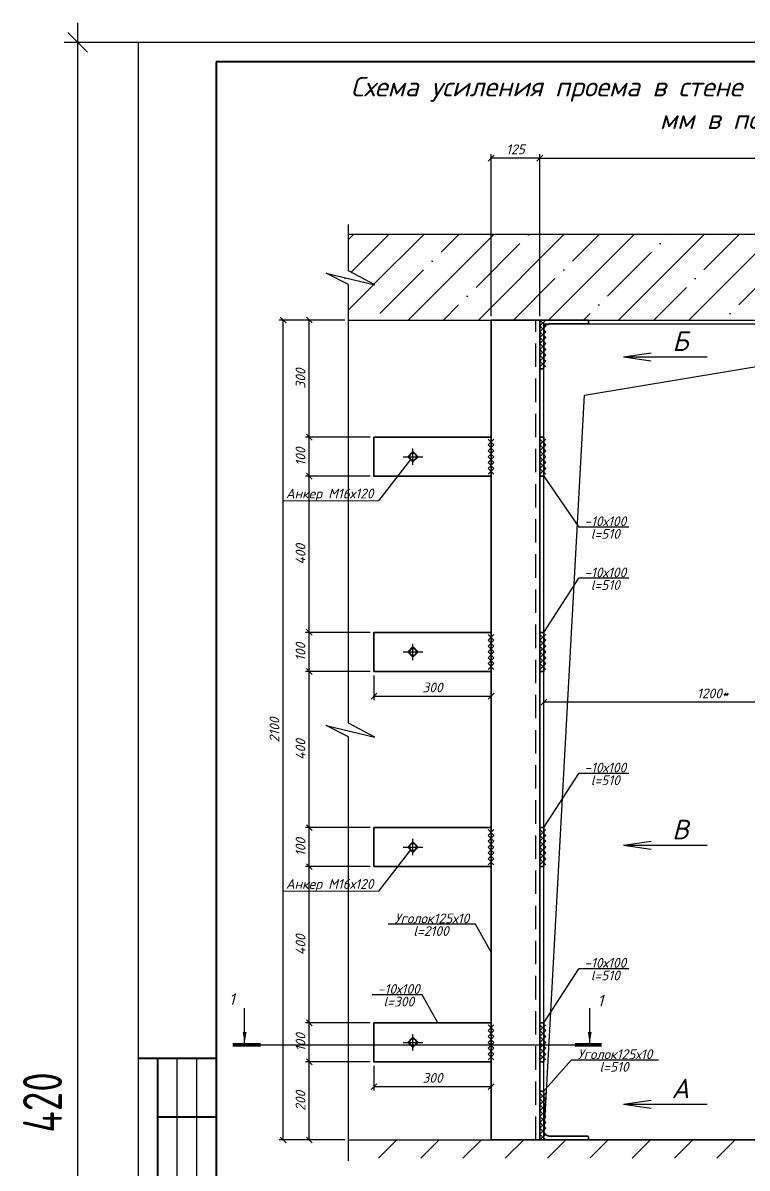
# Model space of a CAD drawing. Header units: millimetres. Extents: x 10124 to 8132345, y -95635 to 1386204.
# Drawn here: x 101139 to 102994, y 27177 to 30110 of the extents above; entities that cross this region are included whole.
import ezdxf
from ezdxf.enums import TextEntityAlignment as Align

# ---------------------------------------------------------------- set-up
doc = ezdxf.new("R2010")
doc.units = ezdxf.units.MM
doc.linetypes.add('Пунктир 2мм', pattern=[3, 2, -1])
doc.layers.get('DEFPOINTS').update_dxf_attribs({"color": 1})
for name, color, linetype, lineweight in [('013', 7, 'Continuous', 13), ('030', 7, 'Continuous', 30), ('Размер', 140, 'Continuous', 13), ('Разрезы', 54, 'Continuous', 20)]:
    doc.layers.add(name, color=color, linetype=linetype, lineweight=lineweight)
doc.styles.add('10', font='isocpeui.ttf', dxfattribs={"height": 25})
doc.styles.add('100', font='isocpeui.ttf', dxfattribs={"height": 250})
doc.styles.add('GOST', font='isocpeur.TTF')
doc.styles.add('БДА100', font='romand.shx', dxfattribs={"width": 0.7})
doc.dimstyles.new('10', dxfattribs={"dimtxt": 37.5, "dimasz": 15, "dimexe": 10, "dimexo": 10, "dimgap": 10, "dimtad": 1, "dimtxsty": '10', "dimblk": 'OBLIQUE', "dimcen": 2.5, "dimadec": 0, "dimazin": 0, "dimtfac": 1, "dimtmove": 0, "dimatfit": 3, "dimfxl": 1, "dimlwd": 15, "dimlwe": 15, "dimarcsym": 0})
doc.dimstyles.new('БДА1', dxfattribs={"dimtxt": 2, "dimasz": 1, "dimexe": 0.7, "dimexo": 0, "dimgap": 0.8, "dimtad": 1, "dimdec": 0, "dimrnd": 1, "dimzin": 0, "dimdsep": 46, "dimtxsty": 'БДА100', "dimblk": 'OBLIQUE', "dimcen": 2, "dimdle": 1, "dimadec": 0, "dimazin": 0, "dimtfac": 1, "dimtdec": 0, "dimtmove": 1, "dimatfit": 3, "dimldrblk": 'NONE', "dimfxl": 0.7, "dimtolj": 1, "dimtzin": 0, "dimlwd": -1, "dimlwe": -1, "dimarcsym": 0})

# ---------------------------------------------------------------- blocks, each defined once
blk = doc.blocks.new('_OBLIQUE')
at = {"color": 0, "linetype": 'ByBlock'}
blk.add_line((-0.5, -0.5), (0.5, 0.5), dxfattribs=at)
blk = doc.blocks.new('*D18')
at = {"layer": 'DEFPOINTS', "color": 0, "transparency": 16777216}
for p, q in [((-15.52, -5), (-15.52, 425)), ((0, 420), (-19.02, 420)), ((0, 0), (-19.02, 0))]:
    blk.add_line(p, q, dxfattribs=at)
for p in [(-15.52, 420), (0, 420), (0, 0)]:
    blk.add_point(p, dxfattribs=at)
at = {"layer": 'DEFPOINTS', "color": 0, "transparency": 16777216, "xscale": 5, "yscale": 5, "zscale": 5}
for p, rotation in [((-15.52, 420), 90), ((-15.52, 0), 270)]:
    blk.add_blockref('_OBLIQUE', p, dxfattribs=dict(at, rotation=rotation))
at = {"layer": 'DEFPOINTS', "color": 0, "lineweight": 0, "transparency": 16777216, "insert": (-24.52, 148.5), "char_height": 10, "attachment_point": 5, "rotation": 90, "style": 'БДА100'}
blk.add_mtext('\\A1;420', dxfattribs=at)
blk = doc.blocks.new('_None')
blk = doc.blocks.new('*D159')
at = {"color": 0, "lineweight": 15, "ltscale": 100, "transparency": 16777216}
for p, q in [((101963.2, 29349.1), (101795.7, 29349.1)), ((101805.7, 27249.1), (101805.7, 29349.1)), ((101963.2, 27249.1), (101795.7, 27249.1))]:
    blk.add_line(p, q, dxfattribs=at)
at = {"layer": 'DEFPOINTS', "color": 0, "ltscale": 100, "transparency": 16777216}
for p in [(101805.7, 29349.1), (101973.2, 29349.1), (101973.2, 27249.1)]:
    blk.add_point(p, dxfattribs=at)
at = {"color": 0, "lineweight": 15, "ltscale": 100, "transparency": 16777216, "xscale": 15, "yscale": 15, "zscale": 15}
for p, rotation in [((101805.7, 29349.1), 90), ((101805.7, 27249.1), 270)]:
    blk.add_blockref('_OBLIQUE', p, dxfattribs=dict(at, rotation=rotation))
at = {"color": 0, "ltscale": 100, "transparency": 16777216, "insert": (101783.2, 28299.1), "char_height": 25, "attachment_point": 5, "rotation": 90, "style": '10'}
blk.add_mtext('2100', dxfattribs=at)
blk = doc.blocks.new('*D158')
at = {"color": 0, "lineweight": 15, "ltscale": 100, "transparency": 16777216}
for p, q in [((102463.2, 29359.1), (102463.2, 29773.9)), ((103683.2, 29359.1), (103683.2, 29773.9)), ((102463.2, 29763.9), (103683.2, 29763.9))]:
    blk.add_line(p, q, dxfattribs=at)
at = {"layer": 'DEFPOINTS', "color": 0, "ltscale": 100, "transparency": 16777216}
for p in [(103683.2, 29763.9), (102463.2, 29349.1), (103683.2, 29349.1)]:
    blk.add_point(p, dxfattribs=at)
at = {"color": 0, "lineweight": 15, "ltscale": 100, "transparency": 16777216, "xscale": 15, "yscale": 15, "zscale": 15, "rotation": 180}
blk.add_blockref('_OBLIQUE', (102463.2, 29763.9), dxfattribs=at)
at = {"color": 0, "lineweight": 15, "ltscale": 100, "transparency": 16777216, "xscale": 15, "yscale": 15, "zscale": 15}
blk.add_blockref('_OBLIQUE', (103683.2, 29763.9), dxfattribs=at)
at = {"color": 0, "ltscale": 100, "transparency": 16777216, "insert": (103073.2, 29786.4), "char_height": 25, "attachment_point": 5, "style": '10'}
blk.add_mtext('1220', dxfattribs=at)
blk = doc.blocks.new('*D160')
at = {"color": 0, "lineweight": 15, "ltscale": 100, "transparency": 16777216}
for p, q in [((102338.2, 29359.1), (102338.2, 29773.9)), ((102463.2, 29359.1), (102463.2, 29773.9)), ((102463.2, 29763.9), (102338.2, 29763.9))]:
    blk.add_line(p, q, dxfattribs=at)
at = {"layer": 'DEFPOINTS', "color": 0, "ltscale": 100, "transparency": 16777216}
for p in [(102338.2, 29763.9), (102338.2, 29349.1), (102463.2, 29349.1)]:
    blk.add_point(p, dxfattribs=at)
at = {"color": 0, "lineweight": 15, "ltscale": 100, "transparency": 16777216, "xscale": 15, "yscale": 15, "zscale": 15, "rotation": 180}
blk.add_blockref('_OBLIQUE', (102338.2, 29763.9), dxfattribs=at)
at = {"color": 0, "lineweight": 15, "ltscale": 100, "transparency": 16777216, "xscale": 15, "yscale": 15, "zscale": 15}
blk.add_blockref('_OBLIQUE', (102463.2, 29763.9), dxfattribs=at)
at = {"color": 0, "ltscale": 100, "transparency": 16777216, "insert": (102400.7, 29786.4), "char_height": 25, "attachment_point": 5, "style": '10'}
blk.add_mtext('125', dxfattribs=at)
blk = doc.blocks.new('*D162')
at = {"color": 0, "lineweight": 15, "ltscale": 100, "transparency": 16777216}
for p, q in [((102028.2, 27449.1), (101862.6, 27449.1)), ((101872.6, 27249.1), (101872.6, 27449.1)), ((101963.2, 27249.1), (101862.6, 27249.1))]:
    blk.add_line(p, q, dxfattribs=at)
at = {"layer": 'DEFPOINTS', "color": 0, "ltscale": 100, "transparency": 16777216}
for p in [(101872.6, 27449.1), (102038.2, 27449.1), (101973.2, 27249.1)]:
    blk.add_point(p, dxfattribs=at)
at = {"color": 0, "lineweight": 15, "ltscale": 100, "transparency": 16777216, "xscale": 15, "yscale": 15, "zscale": 15}
for p, rotation in [((101872.6, 27449.1), 90), ((101872.6, 27249.1), 270)]:
    blk.add_blockref('_OBLIQUE', p, dxfattribs=dict(at, rotation=rotation))
at = {"color": 0, "ltscale": 100, "transparency": 16777216, "insert": (101850.1, 27349.1), "char_height": 25, "attachment_point": 5, "rotation": 90, "style": '10'}
blk.add_mtext('200', dxfattribs=at)
blk = doc.blocks.new('*D163')
at = {"color": 0, "lineweight": 15, "ltscale": 100, "transparency": 16777216}
for p, q in [((102028.2, 27549.1), (101862.6, 27549.1)), ((101872.6, 27449.1), (101872.6, 27549.1)), ((102028.2, 27449.1), (101862.6, 27449.1))]:
    blk.add_line(p, q, dxfattribs=at)
at = {"layer": 'DEFPOINTS', "color": 0, "ltscale": 100, "transparency": 16777216}
for p in [(101872.6, 27549.1), (102038.2, 27549.1), (102038.2, 27449.1)]:
    blk.add_point(p, dxfattribs=at)
at = {"color": 0, "lineweight": 15, "ltscale": 100, "transparency": 16777216, "xscale": 15, "yscale": 15, "zscale": 15}
for p, rotation in [((101872.6, 27549.1), 90), ((101872.6, 27449.1), 270)]:
    blk.add_blockref('_OBLIQUE', p, dxfattribs=dict(at, rotation=rotation))
at = {"color": 0, "ltscale": 100, "transparency": 16777216, "insert": (101850.1, 27499.1), "char_height": 25, "attachment_point": 5, "rotation": 90, "style": '10'}
blk.add_mtext('100', dxfattribs=at)
blk = doc.blocks.new('*D164')
at = {"color": 0, "lineweight": 15, "ltscale": 100, "transparency": 16777216}
for p, q in [((102028.2, 27949.1), (101862.6, 27949.1)), ((101872.6, 27549.1), (101872.6, 27949.1)), ((102028.2, 27549.1), (101862.6, 27549.1))]:
    blk.add_line(p, q, dxfattribs=at)
at = {"layer": 'DEFPOINTS', "color": 0, "ltscale": 100, "transparency": 16777216}
for p in [(101872.6, 27949.1), (102038.2, 27949.1), (102038.2, 27549.1)]:
    blk.add_point(p, dxfattribs=at)
at = {"color": 0, "lineweight": 15, "ltscale": 100, "transparency": 16777216, "xscale": 15, "yscale": 15, "zscale": 15}
for p, rotation in [((101872.6, 27949.1), 90), ((101872.6, 27549.1), 270)]:
    blk.add_blockref('_OBLIQUE', p, dxfattribs=dict(at, rotation=rotation))
at = {"color": 0, "ltscale": 100, "transparency": 16777216, "insert": (101850.1, 27749.1), "char_height": 25, "attachment_point": 5, "rotation": 90, "style": '10'}
blk.add_mtext('400', dxfattribs=at)
blk = doc.blocks.new('*D165')
at = {"color": 0, "lineweight": 15, "ltscale": 100, "transparency": 16777216}
for p, q in [((102028.2, 28049.1), (101862.6, 28049.1)), ((101872.6, 27949.1), (101872.6, 28049.1)), ((102028.2, 27949.1), (101862.6, 27949.1))]:
    blk.add_line(p, q, dxfattribs=at)
at = {"layer": 'DEFPOINTS', "color": 0, "ltscale": 100, "transparency": 16777216}
for p in [(101872.6, 28049.1), (102038.2, 28049.1), (102038.2, 27949.1)]:
    blk.add_point(p, dxfattribs=at)
at = {"color": 0, "lineweight": 15, "ltscale": 100, "transparency": 16777216, "xscale": 15, "yscale": 15, "zscale": 15}
for p, rotation in [((101872.6, 28049.1), 90), ((101872.6, 27949.1), 270)]:
    blk.add_blockref('_OBLIQUE', p, dxfattribs=dict(at, rotation=rotation))
at = {"color": 0, "ltscale": 100, "transparency": 16777216, "insert": (101850.1, 27999.1), "char_height": 25, "attachment_point": 5, "rotation": 90, "style": '10'}
blk.add_mtext('100', dxfattribs=at)
blk = doc.blocks.new('*D166')
at = {"color": 0, "lineweight": 15, "ltscale": 100, "transparency": 16777216}
for p, q in [((102028.2, 28449.1), (101862.6, 28449.1)), ((101872.6, 28049.1), (101872.6, 28449.1)), ((102028.2, 28049.1), (101862.6, 28049.1))]:
    blk.add_line(p, q, dxfattribs=at)
at = {"layer": 'DEFPOINTS', "color": 0, "ltscale": 100, "transparency": 16777216}
for p in [(101872.6, 28449.1), (102038.2, 28449.1), (102038.2, 28049.1)]:
    blk.add_point(p, dxfattribs=at)
at = {"color": 0, "lineweight": 15, "ltscale": 100, "transparency": 16777216, "xscale": 15, "yscale": 15, "zscale": 15}
for p, rotation in [((101872.6, 28449.1), 90), ((101872.6, 28049.1), 270)]:
    blk.add_blockref('_OBLIQUE', p, dxfattribs=dict(at, rotation=rotation))
at = {"color": 0, "ltscale": 100, "transparency": 16777216, "insert": (101850.1, 28249.1), "char_height": 25, "attachment_point": 5, "rotation": 90, "style": '10'}
blk.add_mtext('400', dxfattribs=at)
blk = doc.blocks.new('*D167')
at = {"color": 0, "lineweight": 15, "ltscale": 100, "transparency": 16777216}
for p, q in [((102028.2, 28549.1), (101862.6, 28549.1)), ((101872.6, 28449.1), (101872.6, 28549.1)), ((102028.2, 28449.1), (101862.6, 28449.1))]:
    blk.add_line(p, q, dxfattribs=at)
at = {"layer": 'DEFPOINTS', "color": 0, "ltscale": 100, "transparency": 16777216}
for p in [(101872.6, 28549.1), (102038.2, 28549.1), (102038.2, 28449.1)]:
    blk.add_point(p, dxfattribs=at)
at = {"color": 0, "lineweight": 15, "ltscale": 100, "transparency": 16777216, "xscale": 15, "yscale": 15, "zscale": 15}
for p, rotation in [((101872.6, 28549.1), 90), ((101872.6, 28449.1), 270)]:
    blk.add_blockref('_OBLIQUE', p, dxfattribs=dict(at, rotation=rotation))
at = {"color": 0, "ltscale": 100, "transparency": 16777216, "insert": (101850.1, 28499.1), "char_height": 25, "attachment_point": 5, "rotation": 90, "style": '10'}
blk.add_mtext('100', dxfattribs=at)
blk = doc.blocks.new('*D168')
at = {"color": 0, "lineweight": 15, "ltscale": 100, "transparency": 16777216}
for p, q in [((102028.2, 28949.1), (101862.6, 28949.1)), ((101872.6, 28549.1), (101872.6, 28949.1)), ((102028.2, 28549.1), (101862.6, 28549.1))]:
    blk.add_line(p, q, dxfattribs=at)
at = {"layer": 'DEFPOINTS', "color": 0, "ltscale": 100, "transparency": 16777216}
for p in [(101872.6, 28949.1), (102038.2, 28949.1), (102038.2, 28549.1)]:
    blk.add_point(p, dxfattribs=at)
at = {"color": 0, "lineweight": 15, "ltscale": 100, "transparency": 16777216, "xscale": 15, "yscale": 15, "zscale": 15}
for p, rotation in [((101872.6, 28949.1), 90), ((101872.6, 28549.1), 270)]:
    blk.add_blockref('_OBLIQUE', p, dxfattribs=dict(at, rotation=rotation))
at = {"color": 0, "ltscale": 100, "transparency": 16777216, "insert": (101850.1, 28749.1), "char_height": 25, "attachment_point": 5, "rotation": 90, "style": '10'}
blk.add_mtext('400', dxfattribs=at)
blk = doc.blocks.new('*D169')
at = {"color": 0, "lineweight": 15, "ltscale": 100, "transparency": 16777216}
for p, q in [((102028.2, 29049.1), (101862.6, 29049.1)), ((101872.6, 28949.1), (101872.6, 29049.1)), ((102028.2, 28949.1), (101862.6, 28949.1))]:
    blk.add_line(p, q, dxfattribs=at)
at = {"layer": 'DEFPOINTS', "color": 0, "ltscale": 100, "transparency": 16777216}
for p in [(101872.6, 29049.1), (102038.2, 29049.1), (102038.2, 28949.1)]:
    blk.add_point(p, dxfattribs=at)
at = {"color": 0, "lineweight": 15, "ltscale": 100, "transparency": 16777216, "xscale": 15, "yscale": 15, "zscale": 15}
for p, rotation in [((101872.6, 29049.1), 90), ((101872.6, 28949.1), 270)]:
    blk.add_blockref('_OBLIQUE', p, dxfattribs=dict(at, rotation=rotation))
at = {"color": 0, "ltscale": 100, "transparency": 16777216, "insert": (101850.1, 28999.1), "char_height": 25, "attachment_point": 5, "rotation": 90, "style": '10'}
blk.add_mtext('100', dxfattribs=at)
blk = doc.blocks.new('*D170')
at = {"color": 0, "lineweight": 15, "ltscale": 100, "transparency": 16777216}
for p, q in [((101963.2, 29349.1), (101862.6, 29349.1)), ((101872.6, 29049.1), (101872.6, 29349.1)), ((102028.2, 29049.1), (101862.6, 29049.1))]:
    blk.add_line(p, q, dxfattribs=at)
at = {"layer": 'DEFPOINTS', "color": 0, "ltscale": 100, "transparency": 16777216}
for p in [(101872.6, 29349.1), (101973.2, 29349.1), (102038.2, 29049.1)]:
    blk.add_point(p, dxfattribs=at)
at = {"color": 0, "lineweight": 15, "ltscale": 100, "transparency": 16777216, "xscale": 15, "yscale": 15, "zscale": 15}
for p, rotation in [((101872.6, 29349.1), 90), ((101872.6, 29049.1), 270)]:
    blk.add_blockref('_OBLIQUE', p, dxfattribs=dict(at, rotation=rotation))
at = {"color": 0, "ltscale": 100, "transparency": 16777216, "insert": (101850.1, 29199.1), "char_height": 25, "attachment_point": 5, "rotation": 90, "style": '10'}
blk.add_mtext('300', dxfattribs=at)
blk = doc.blocks.new('*U172')
blk.add_lwpolyline([(-34.5, 90.5), (-29.1, 90.5, -0.414214), (-24.5, 85.9), (-24.5, -10.5, 0.414214), (-10.5, -24.5), (85.9, -24.5, -0.414214), (90.5, -29.1), (90.5, -34.5), (-34.5, -34.5)], format="xyb", close=True)
blk = doc.blocks.new('*D173')
at = {"color": 0, "lineweight": 15, "ltscale": 100, "transparency": 16777216}
for p, q in [((102473.2, 28276.4), (102473.2, 28380.4)), ((103673.2, 28370.4), (102473.2, 28370.4)), ((103673.2, 28276.4), (103673.2, 28380.4))]:
    blk.add_line(p, q, dxfattribs=at)
at = {"layer": 'DEFPOINTS', "color": 0, "ltscale": 100, "transparency": 16777216}
for p in [(102473.2, 28370.4), (102473.2, 28266.4), (103673.2, 28266.4)]:
    blk.add_point(p, dxfattribs=at)
at = {"color": 0, "lineweight": 15, "ltscale": 100, "transparency": 16777216, "xscale": 15, "yscale": 15, "zscale": 15, "rotation": 180}
blk.add_blockref('_OBLIQUE', (102473.2, 28370.4), dxfattribs=at)
at = {"color": 0, "lineweight": 15, "ltscale": 100, "transparency": 16777216, "xscale": 15, "yscale": 15, "zscale": 15}
blk.add_blockref('_OBLIQUE', (103673.2, 28370.4), dxfattribs=at)
at = {"color": 0, "ltscale": 100, "transparency": 16777216, "insert": (102906, 28392.9), "char_height": 25, "width": 61.42, "attachment_point": 5, "style": '10'}
blk.add_mtext('1200*', dxfattribs=at)
blk = doc.blocks.new('*U175')
at = {"layer": 'DEFPOINTS'}
blk.add_line((0, 0), (80.57, 0), dxfattribs=at)
at = {"layer": 'Разрезы', "color": 0, "lineweight": 60}
for p, q in [((-7.07, 0), (0, 0)), ((87.32, 0), (80.57, 0))]:
    blk.add_line(p, q, dxfattribs=at)
at = {"layer": 'Разрезы', "color": 0}
for p, q in [((-4.07, -0.35), (-4.07, -9.4)), ((84.32, -0.35), (84.32, -9.4))]:
    blk.add_line(p, q, dxfattribs=at)
for points in [[(-4.07, -0.35), (-3.57, -3.35), (-4.57, -3.35)], [(84.32, -0.35), (83.82, -3.35), (84.83, -3.35)]]:
    blk.add_solid(points, dxfattribs=at)
at = {"layer": 'Разрезы', "color": 0, "style": '100'}
for tag, p in [('1', (-7.34, -11.76)), ('2', (87.05, -11.36))]:
    blk.add_attdef(tag, text='', height=3, dxfattribs=at).set_placement(p, align=Align.MIDDLE_CENTER)
blk = doc.blocks.new('*D184')
at = {"color": 0, "lineweight": 15, "ltscale": 100, "transparency": 16777216}
for p, q in [((102038.2, 27439.1), (102038.2, 27375.6)), ((102338.2, 27439.1), (102338.2, 27375.6)), ((102038.2, 27385.6), (102338.2, 27385.6))]:
    blk.add_line(p, q, dxfattribs=at)
at = {"layer": 'DEFPOINTS', "color": 0, "ltscale": 100, "transparency": 16777216}
for p in [(102038.2, 27449.1), (102338.2, 27449.1), (102338.2, 27385.6)]:
    blk.add_point(p, dxfattribs=at)
at = {"color": 0, "lineweight": 15, "ltscale": 100, "transparency": 16777216, "xscale": 15, "yscale": 15, "zscale": 15, "rotation": 180}
blk.add_blockref('_OBLIQUE', (102038.2, 27385.6), dxfattribs=at)
at = {"color": 0, "lineweight": 15, "ltscale": 100, "transparency": 16777216, "xscale": 15, "yscale": 15, "zscale": 15}
blk.add_blockref('_OBLIQUE', (102338.2, 27385.6), dxfattribs=at)
at = {"color": 0, "ltscale": 100, "transparency": 16777216, "insert": (102188.2, 27408.1), "char_height": 25, "attachment_point": 5, "style": '10'}
blk.add_mtext('300', dxfattribs=at)
blk = doc.blocks.new('*D185')
at = {"color": 0, "lineweight": 15, "ltscale": 100, "transparency": 16777216}
for p, q in [((102038.2, 28439.1), (102038.2, 28375.6)), ((102338.2, 28439.1), (102338.2, 28375.6)), ((102038.2, 28385.6), (102338.2, 28385.6))]:
    blk.add_line(p, q, dxfattribs=at)
at = {"layer": 'DEFPOINTS', "color": 0, "ltscale": 100, "transparency": 16777216}
for p in [(102038.2, 28449.1), (102338.2, 28449.1), (102338.2, 28385.6)]:
    blk.add_point(p, dxfattribs=at)
at = {"color": 0, "lineweight": 15, "ltscale": 100, "transparency": 16777216, "xscale": 15, "yscale": 15, "zscale": 15, "rotation": 180}
blk.add_blockref('_OBLIQUE', (102038.2, 28385.6), dxfattribs=at)
at = {"color": 0, "lineweight": 15, "ltscale": 100, "transparency": 16777216, "xscale": 15, "yscale": 15, "zscale": 15}
blk.add_blockref('_OBLIQUE', (102338.2, 28385.6), dxfattribs=at)
at = {"color": 0, "ltscale": 100, "transparency": 16777216, "insert": (102188.2, 28408.1), "char_height": 25, "attachment_point": 5, "style": '10'}
blk.add_mtext('300', dxfattribs=at)
blk = doc.blocks.new('*U16')
at = {"color": 44, "lineweight": 20, "ltscale": 10}
for p, q in [((594, 420), (0, 420)), ((0, 420), (0, 0))]:
    blk.add_line(p, q, dxfattribs=at)
at = {"color": 137, "lineweight": 35, "ltscale": 10}
for p, q in [((589, 415), (20, 415)), ((20, 415), (20, 5)), ((0, 159.8), (20, 159.8)), ((5, 89.8), (5, 159.8)), ((5, 144.8), (20, 144.8))]:
    blk.add_line(p, q, dxfattribs=at)
at = {"color": 44, "lineweight": 13}
for p, q in [((10, 89.8), (10, 159.8)), ((15, 89.8), (15, 159.8))]:
    blk.add_line(p, q, dxfattribs=at)
at = {"color": 44, "lineweight": 13, "style": 'GOST', "oblique": 10, "width": 0.8}
for tag in ['ФОРМАТВЕРТ', 'ФОРМАТГОРИЗ']:
    blk.add_attdef(tag, (542.98, 1.6), '', height=2, dxfattribs=at)
at = {"layer": 'DEFPOINTS', "color": 251, "lineweight": 0}
dim = blk.add_linear_dim(base=(-15.52, 420), p1=(0, 0), p2=(0, 420), angle=90, dimstyle='БДА1', override={"dimscale": 5}, dxfattribs=at)
dim.commit()
dim.dimension.update_dxf_attribs({"geometry": '*D18', "text_midpoint": (-15.52, 148.5), "dimtype": 128})

msp = doc.modelspace()

# ---------------------------------------------------------------- hatches: boundary and pattern name
at = {"layer": '013', "ltscale": 100}
h = msp.add_hatch(dxfattribs=at)
h.set_pattern_fill('ANSI35', color=256, scale=20)
h.set_pattern_definition([(45, (-8224.81, 0), (-89.80256, 89.80256), []), (45, (-8135, 0), (-89.80256, 89.80256), [158.75, -31.75, 0, -31.75])])
h.paths.add_polyline_path([(104336.854, 29469.431), (104461.385, 29439.519), (104394.145, 29475.416), (104394.145, 29569.117), (101973.201, 29569.117), (101973.201, 29475.416), (102040.442, 29439.519), (101915.91, 29469.431), (101973.201, 29440.395), (101973.201, 29349.117), (104394.145, 29349.117), (104394.145, 29440.395)])

# ---------------------------------------------------------------- linework, layer by layer
at = {"ltscale": 100}
for p, q in [((101973.201, 29569.117), (104394.145, 29569.117)), ((101973.201, 29349.117), (104394.145, 29349.117)), ((102478.153, 29334.117), (102463.153, 29349.117)), ((102463.153, 29334.117), (102478.153, 29349.117)), ((102478.153, 29319.117), (102463.153, 29334.117)), ((102463.153, 29319.117), (102478.153, 29334.117)), ((102478.153, 29304.117), (102463.153, 29319.117)), ((102463.153, 29304.117), (102478.153, 29319.117)), ((102478.153, 29289.117), (102463.153, 29304.117)), ((102463.153, 29289.117), (102478.153, 29304.117)), ((102478.153, 29274.117), (102463.153, 29289.117)), ((102463.153, 29274.117), (102478.153, 29289.117)), ((102478.153, 29259.117), (102463.153, 29274.117)), ((102463.153, 29259.117), (102478.153, 29274.117)), ((102478.153, 29244.117), (102463.153, 29259.117)), ((102463.153, 29244.117), (102478.153, 29259.117)), ((102478.153, 29229.117), (102463.153, 29244.117)), ((102463.153, 29229.117), (102478.153, 29244.117)), ((102677.504, 29255.175), (102748.731, 29265.478)), ((102677.504, 29255.175), (102891.623, 29255.175)), ((102677.504, 29255.175), (102748.731, 29244.873)), ((102345.653, 29029.117), (102330.653, 29044.117)), ((102330.653, 29029.117), (102345.653, 29044.117)), ((102478.153, 29029.117), (102463.153, 29044.117)), ((102463.153, 29029.117), (102478.153, 29044.117)), ((102138.153, 28978.253), (102138.153, 29019.981)), ((102345.653, 29014.117), (102330.653, 29029.117)), ((102330.653, 29014.117), (102345.653, 29029.117)), ((102345.653, 28999.117), (102330.653, 29014.117)), ((102330.653, 28999.117), (102345.653, 29014.117)), ((102478.153, 29014.117), (102463.153, 29029.117)), ((102463.153, 29014.117), (102478.153, 29029.117)), ((102478.153, 28999.117), (102463.153, 29014.117)), ((102463.153, 28999.117), (102478.153, 29014.117)), ((102113.095, 28999.117), (102163.21, 28999.117)), ((102345.653, 28984.117), (102330.653, 28999.117)), ((102330.653, 28984.117), (102345.653, 28999.117)), ((102345.653, 28969.117), (102330.653, 28984.117)), ((102330.653, 28969.117), (102345.653, 28984.117)), ((102478.153, 28984.117), (102463.153, 28999.117)), ((102463.153, 28984.117), (102478.153, 28999.117)), ((102478.153, 28969.117), (102463.153, 28984.117)), ((102463.153, 28969.117), (102478.153, 28984.117)), ((102345.653, 28954.117), (102330.653, 28969.117)), ((102330.653, 28954.117), (102345.653, 28969.117)), ((102478.153, 28954.117), (102463.153, 28969.117)), ((102463.153, 28954.117), (102478.153, 28969.117)), ((102690.786, 28818.719), (102562.895, 28818.719)), ((102690.786, 28687.785), (102562.895, 28687.785)), ((102345.653, 28529.117), (102330.653, 28544.117)), ((102330.653, 28529.117), (102345.653, 28544.117)), ((102478.153, 28529.117), (102463.153, 28544.117)), ((102463.153, 28529.117), (102478.153, 28544.117)), ((102138.153, 28478.253), (102138.153, 28519.981)), ((102345.653, 28514.117), (102330.653, 28529.117)), ((102330.653, 28514.117), (102345.653, 28529.117)), ((102345.653, 28499.117), (102330.653, 28514.117)), ((102330.653, 28499.117), (102345.653, 28514.117)), ((102478.153, 28514.117), (102463.153, 28529.117)), ((102463.153, 28514.117), (102478.153, 28529.117)), ((102478.153, 28499.117), (102463.153, 28514.117)), ((102463.153, 28499.117), (102478.153, 28514.117)), ((102113.095, 28499.117), (102163.21, 28499.117)), ((102345.653, 28484.117), (102330.653, 28499.117)), ((102330.653, 28484.117), (102345.653, 28499.117)), ((102345.653, 28469.117), (102330.653, 28484.117)), ((102330.653, 28469.117), (102345.653, 28484.117)), ((102478.153, 28484.117), (102463.153, 28499.117)), ((102463.153, 28484.117), (102478.153, 28499.117)), ((102478.153, 28469.117), (102463.153, 28484.117)), ((102463.153, 28469.117), (102478.153, 28484.117)), ((102345.653, 28454.117), (102330.653, 28469.117)), ((102330.653, 28454.117), (102345.653, 28469.117)), ((102478.153, 28454.117), (102463.153, 28469.117)), ((102463.153, 28454.117), (102478.153, 28469.117)), ((102690.786, 28187.785), (102562.895, 28187.785)), ((102345.653, 28029.117), (102330.653, 28044.117)), ((102330.653, 28029.117), (102345.653, 28044.117)), ((102478.153, 28029.117), (102463.153, 28044.117)), ((102463.153, 28029.117), (102478.153, 28044.117)), ((102138.153, 27978.253), (102138.153, 28019.981)), ((102345.653, 28014.117), (102330.653, 28029.117)), ((102330.653, 28014.117), (102345.653, 28029.117)), ((102345.653, 27999.117), (102330.653, 28014.117)), ((102330.653, 27999.117), (102345.653, 28014.117)), ((102478.153, 28014.117), (102463.153, 28029.117)), ((102463.153, 28014.117), (102478.153, 28029.117)), ((102478.153, 27999.117), (102463.153, 28014.117)), ((102463.153, 27999.117), (102478.153, 28014.117)), ((102677.504, 28004.282), (102748.731, 28014.585)), ((102113.095, 27999.117), (102163.21, 27999.117)), ((102345.653, 27984.117), (102330.653, 27999.117)), ((102330.653, 27984.117), (102345.653, 27999.117)), ((102345.653, 27969.117), (102330.653, 27984.117)), ((102330.653, 27969.117), (102345.653, 27984.117)), ((102478.153, 27984.117), (102463.153, 27999.117)), ((102463.153, 27984.117), (102478.153, 27999.117)), ((102478.153, 27969.117), (102463.153, 27984.117)), ((102463.153, 27969.117), (102478.153, 27984.117)), ((102677.504, 28004.282), (102891.623, 28004.282)), ((102677.504, 28004.282), (102748.731, 27993.98)), ((102345.653, 27954.117), (102330.653, 27969.117)), ((102330.653, 27954.117), (102345.653, 27969.117)), ((102478.153, 27954.117), (102463.153, 27969.117)), ((102463.153, 27954.117), (102478.153, 27969.117)), ((102298.35, 27801.579), (102074.609, 27801.579)), ((102338.153, 27729.915), (102298.35, 27801.579)), ((102690.786, 27687.785), (102562.895, 27687.785)), ((102161.703, 27620.781), (102033.812, 27620.781)), ((102201.505, 27549.117), (102161.703, 27620.781)), ((102345.653, 27529.117), (102330.653, 27544.117)), ((102330.653, 27529.117), (102345.653, 27544.117)), ((102478.153, 27529.117), (102463.153, 27544.117)), ((102463.153, 27529.117), (102478.153, 27544.117)), ((102138.153, 27478.253), (102138.153, 27519.981)), ((102345.653, 27514.117), (102330.653, 27529.117)), ((102330.653, 27514.117), (102345.653, 27529.117)), ((102345.653, 27499.117), (102330.653, 27514.117)), ((102330.653, 27499.117), (102345.653, 27514.117)), ((102478.153, 27514.117), (102463.153, 27529.117)), ((102463.153, 27514.117), (102478.153, 27529.117)), ((102478.153, 27499.117), (102463.153, 27514.117)), ((102463.153, 27499.117), (102478.153, 27514.117)), ((102113.095, 27499.117), (102163.21, 27499.117)), ((102345.653, 27484.117), (102330.653, 27499.117)), ((102330.653, 27484.117), (102345.653, 27499.117)), ((102345.653, 27469.117), (102330.653, 27484.117)), ((102330.653, 27469.117), (102345.653, 27484.117)), ((102478.153, 27484.117), (102463.153, 27499.117)), ((102463.153, 27484.117), (102478.153, 27499.117)), ((102478.153, 27469.117), (102463.153, 27484.117)), ((102463.153, 27469.117), (102478.153, 27484.117)), ((102345.653, 27454.117), (102330.653, 27469.117)), ((102330.653, 27454.117), (102345.653, 27469.117)), ((102478.153, 27454.117), (102463.153, 27469.117)), ((102463.153, 27454.117), (102478.153, 27469.117)), ((102767.348, 27453.68), (102543.607, 27453.68)), ((102478.153, 27354.117), (102463.153, 27369.117)), ((102463.153, 27354.117), (102478.153, 27369.117)), ((102478.153, 27339.117), (102463.153, 27354.117)), ((102463.153, 27339.117), (102478.153, 27354.117)), ((102478.153, 27324.117), (102463.153, 27339.117)), ((102463.153, 27324.117), (102478.153, 27339.117)), ((102677.504, 27341.13), (102748.731, 27351.433)), ((102677.504, 27341.13), (102891.623, 27341.13)), ((102677.504, 27341.13), (102748.731, 27330.828)), ((102478.153, 27309.117), (102463.153, 27324.117)), ((102463.153, 27309.117), (102478.153, 27324.117)), ((102478.153, 27294.117), (102463.153, 27309.117)), ((102463.153, 27294.117), (102478.153, 27309.117)), ((102478.153, 27279.117), (102463.153, 27294.117)), ((102463.153, 27279.117), (102478.153, 27294.117)), ((102478.153, 27264.117), (102463.153, 27279.117)), ((102463.153, 27264.117), (102478.153, 27279.117)), ((102478.153, 27249.117), (102463.153, 27264.117)), ((102463.153, 27249.117), (102478.153, 27264.117)), ((101973.201, 27249.117), (104394.145, 27249.117))]:
    msp.add_line(p, q, dxfattribs=at)
at = {"layer": '013', "ltscale": 100}
for p, q in [((102473.153, 28949.117), (102562.895, 28818.719)), ((102473.153, 28549.117), (102562.895, 28687.785)), ((102473.153, 28049.117), (102562.895, 28187.785)), ((102473.153, 27549.117), (102562.895, 27687.785)), ((102471.805, 27372.77), (102543.607, 27453.68)), ((102049.501, 27202.197), (102096.742, 27249.117)), ((102157.848, 27202.197), (102205.089, 27249.117)), ((102266.195, 27202.197), (102313.436, 27249.117)), ((102374.541, 27202.197), (102421.782, 27249.117)), ((102482.888, 27202.197), (102530.129, 27249.117)), ((102591.235, 27202.197), (102638.476, 27249.117)), ((102699.581, 27202.197), (102746.822, 27249.117)), ((102807.928, 27202.197), (102855.169, 27249.117)), ((102916.275, 27202.197), (102963.516, 27249.117))]:
    msp.add_line(p, q, dxfattribs=at)
for points in [[(101973.201, 29316.732), (101973.201, 29440.395), (101915.91, 29469.431), (102040.442, 29439.519), (101973.201, 29475.416), (101973.201, 29593.871)], [(101973.201, 27195.842), (101973.201, 28281.637), (101915.91, 28310.673), (102040.442, 28280.761), (101973.201, 28316.658), (101973.201, 29349.117)], [(102473.153, 27249.117), (102577.621, 29156.359), (103673.153, 29339.117)], [(102131.403, 28992.367), (102050.075, 28886.325), (101805.426, 28885.112)], [(102131.403, 27992.367), (102050.075, 27886.325), (101805.426, 27885.112)]]:
    msp.add_lwpolyline(points, dxfattribs=at)
at = {"layer": '013', "linetype": 'Пунктир 2мм', "ltscale": 30}
msp.add_lwpolyline([(102453.153, 27249.117), (102453.153, 29349.117)], dxfattribs=at)
at = {"layer": '013', "ltscale": 100}
msp.add_lwpolyline([(102473.153, 29339.117), (103673.153, 29339.117), (103673.153, 27249.117), (102473.153, 27249.117)], close=True, dxfattribs=at)
at = {"layer": '030', "ltscale": 100}
for p, q in [((102338.153, 29349.117), (102463.153, 29349.117)), ((102338.153, 27249.117), (102463.153, 27249.117))]:
    msp.add_line(p, q, dxfattribs=at)
for points in [[(102338.153, 27249.117), (102338.153, 29349.117)], [(102463.153, 27249.117), (102463.153, 29349.117)], [(102338.153, 29049.117), (102038.153, 29049.117), (102038.153, 28949.117), (102338.153, 28949.117), (102338.153, 29049.117)], [(102473.153, 29049.117), (102473.153, 28949.117), (102463.153, 28949.117), (102463.153, 29049.117), (102473.153, 29049.117)], [(102124.653, 28999.117), (102138.153, 29012.617), (102151.653, 28999.117), (102138.153, 28985.617), (102124.653, 28999.117)], [(102338.153, 28549.117), (102038.153, 28549.117), (102038.153, 28449.117), (102338.153, 28449.117), (102338.153, 28549.117)], [(102473.153, 28549.117), (102473.153, 28449.117), (102463.153, 28449.117), (102463.153, 28549.117), (102473.153, 28549.117)], [(102124.653, 28499.117), (102138.153, 28512.617), (102151.653, 28499.117), (102138.153, 28485.617), (102124.653, 28499.117)], [(102338.153, 28049.117), (102038.153, 28049.117), (102038.153, 27949.117), (102338.153, 27949.117), (102338.153, 28049.117)], [(102473.153, 28049.117), (102473.153, 27949.117), (102463.153, 27949.117), (102463.153, 28049.117), (102473.153, 28049.117)], [(102124.653, 27999.117), (102138.153, 28012.617), (102151.653, 27999.117), (102138.153, 27985.617), (102124.653, 27999.117)], [(102338.153, 27549.117), (102038.153, 27549.117), (102038.153, 27449.117), (102338.153, 27449.117), (102338.153, 27549.117)], [(102473.153, 27549.117), (102473.153, 27449.117), (102463.153, 27449.117), (102463.153, 27549.117), (102473.153, 27549.117)], [(102124.653, 27499.117), (102138.153, 27512.617), (102151.653, 27499.117), (102138.153, 27485.617), (102124.653, 27499.117)]]:
    msp.add_lwpolyline(points, dxfattribs=at)
for centre in [(102138.153, 28999.117), (102138.153, 28499.117), (102138.153, 27999.117), (102138.153, 27499.117)]:
    msp.add_circle(centre, 9, dxfattribs=at)

# ---------------------------------------------------------------- block references
at = {"xscale": 10, "yscale": 10, "zscale": 10}
msp.add_blockref('*U16', (101434.372, 25860.225), dxfattribs=at)
at = {"layer": '030', "rotation": 270}
msp.add_blockref('*U172', (102497.653, 29314.617), dxfattribs=at)
at = {"layer": '030'}
msp.add_blockref('*U172', (102497.653, 27283.617), dxfattribs=at)
at = {"layer": 'Размер'}
ref = msp.add_blockref('*U175', (101747.609, 27492.404), dxfattribs=dict(at, xscale=-10, yscale=10, zscale=10, rotation=180))
ref.add_attrib('1', '1', dxfattribs={"layer": 'Разрезы', "color": 0, "height": 30, "style": '100'}).set_placement((101674.236, 27610.051), align=Align.MIDDLE_CENTER)
ref.add_attrib('2', '1', dxfattribs={"layer": 'Разрезы', "color": 0, "height": 30, "style": '100'}).set_placement((102618.153, 27606.049), align=Align.MIDDLE_CENTER)

# ---------------------------------------------------------------- texts
at = {"color": 0, "lineweight": 9, "char_height": 50, "attachment_point": 5, "style": '10'}
for s, insert, width in [('\\pxi1.23419;Схема усиления проема в стене 510мм высотой 2090 и шириной до 1200 мм в подвале (Тип 1)', (103112.245, 29901.229), 2395.44136), ('\\pxi1.23419; Б', (102776.248, 29295.026), 295.72287), ('\\pxi1.23419; В', (102776.248, 28044.133), 295.72287), ('\\pxi1.23419; А', (102776.248, 27380.981), 295.72287)]:
    msp.add_mtext(s, dxfattribs=dict(at, insert=insert, width=width))
at = {"ltscale": 100, "char_height": 25, "attachment_point": 5, "style": '10'}
for s, insert in [('Анкер М16х120', (101924.574, 28901.362)), ('-10х100', (102630.887, 28833.755)), ('l=510', (102630.887, 28801.381)), ('-10х100', (102630.887, 28702.821)), ('l=510', (102630.887, 28670.447)), ('-10х100', (102630.887, 28202.821)), ('l=510', (102630.887, 28170.447)), ('Анкер М16х120', (101924.574, 27901.362)), ('Уголок125х10', (102186.8, 27816.616)), ('l=2100', (102184.393, 27784.241)), ('-10х100', (102630.887, 27702.821)), ('l=510', (102630.887, 27670.447)), ('-10х100', (102101.804, 27635.818)), ('l=300', (102101.804, 27603.443)), ('Уголок125х10', (102655.798, 27468.717)), ('l=510', (102653.391, 27436.342))]:
    msp.add_mtext(s, dxfattribs=dict(at, insert=insert))

# ---------------------------------------------------------------- dimensions: what is measured, and where the dimension line sits
at = {"ltscale": 100}
for base, p1, p2, picture, middle in [((102338.153, 29763.918), (102463.153, 29349.117), (102338.153, 29349.117), '*D160', (102400.653, 29786.418)), ((103683.153, 29763.918), (102463.153, 29349.117), (103683.153, 29349.117), '*D158', (103073.153, 29786.418)), ((102338.153, 28385.585), (102038.153, 28449.117), (102338.153, 28449.117), '*D185', (102188.153, 28408.085)), ((102338.153, 27385.585), (102038.153, 27449.117), (102338.153, 27449.117), '*D184', (102188.153, 27408.085))]:
    dim = msp.add_linear_dim(base=base, p1=p1, p2=p2, dimstyle='10', dxfattribs=at)
    dim.commit()
    dim.dimension.update_dxf_attribs({"geometry": picture, "text_midpoint": middle})
for base, p2, picture, middle in [((101805.735, 29349.117), (101973.201, 29349.117), '*D159', (101783.235, 28299.117)), ((101872.648, 27449.117), (102038.153, 27449.117), '*D162', (101850.148, 27349.117))]:
    dim = msp.add_linear_dim(base=base, p1=(101973.201, 27249.117), p2=p2, angle=90, dimstyle='10', dxfattribs=at)
    dim.commit()
    dim.dimension.update_dxf_attribs({"geometry": picture, "text_midpoint": middle})
for base, p1, p2, picture, middle in [((101872.648, 29349.117), (102038.153, 29049.117), (101973.201, 29349.117), '*D170', (101850.148, 29199.117)), ((101872.648, 29049.117), (102038.153, 28949.117), (102038.153, 29049.117), '*D169', (101850.148, 28999.117)), ((101872.648, 28949.117), (102038.153, 28549.117), (102038.153, 28949.117), '*D168', (101850.148, 28749.117)), ((101872.648, 28549.117), (102038.153, 28449.117), (102038.153, 28549.117), '*D167', (101850.148, 28499.117)), ((101872.648, 28449.117), (102038.153, 28049.117), (102038.153, 28449.117), '*D166', (101850.148, 28249.117)), ((101872.648, 28049.117), (102038.153, 27949.117), (102038.153, 28049.117), '*D165', (101850.148, 27999.117)), ((101872.648, 27949.117), (102038.153, 27549.117), (102038.153, 27949.117), '*D164', (101850.148, 27749.117)), ((101872.648, 27549.117), (102038.153, 27449.117), (102038.153, 27549.117), '*D163', (101850.148, 27499.117))]:
    dim = msp.add_linear_dim(base=base, p1=p1, p2=p2, angle=90, dimstyle='10', override={"dimtmove": 1}, dxfattribs=at)
    dim.commit()
    dim.dimension.update_dxf_attribs({"geometry": picture, "text_midpoint": middle})
dim = msp.add_linear_dim(base=(102473.153, 28370.447), p1=(103673.153, 28266.385), p2=(102473.153, 28266.385), text='1200*', dimstyle='10', dxfattribs=at)
dim.commit()
dim.dimension.update_dxf_attribs({"geometry": '*D173', "text_midpoint": (102905.962, 28370.447), "dimtype": 160})

doc.saveas('drawing.dxf')
